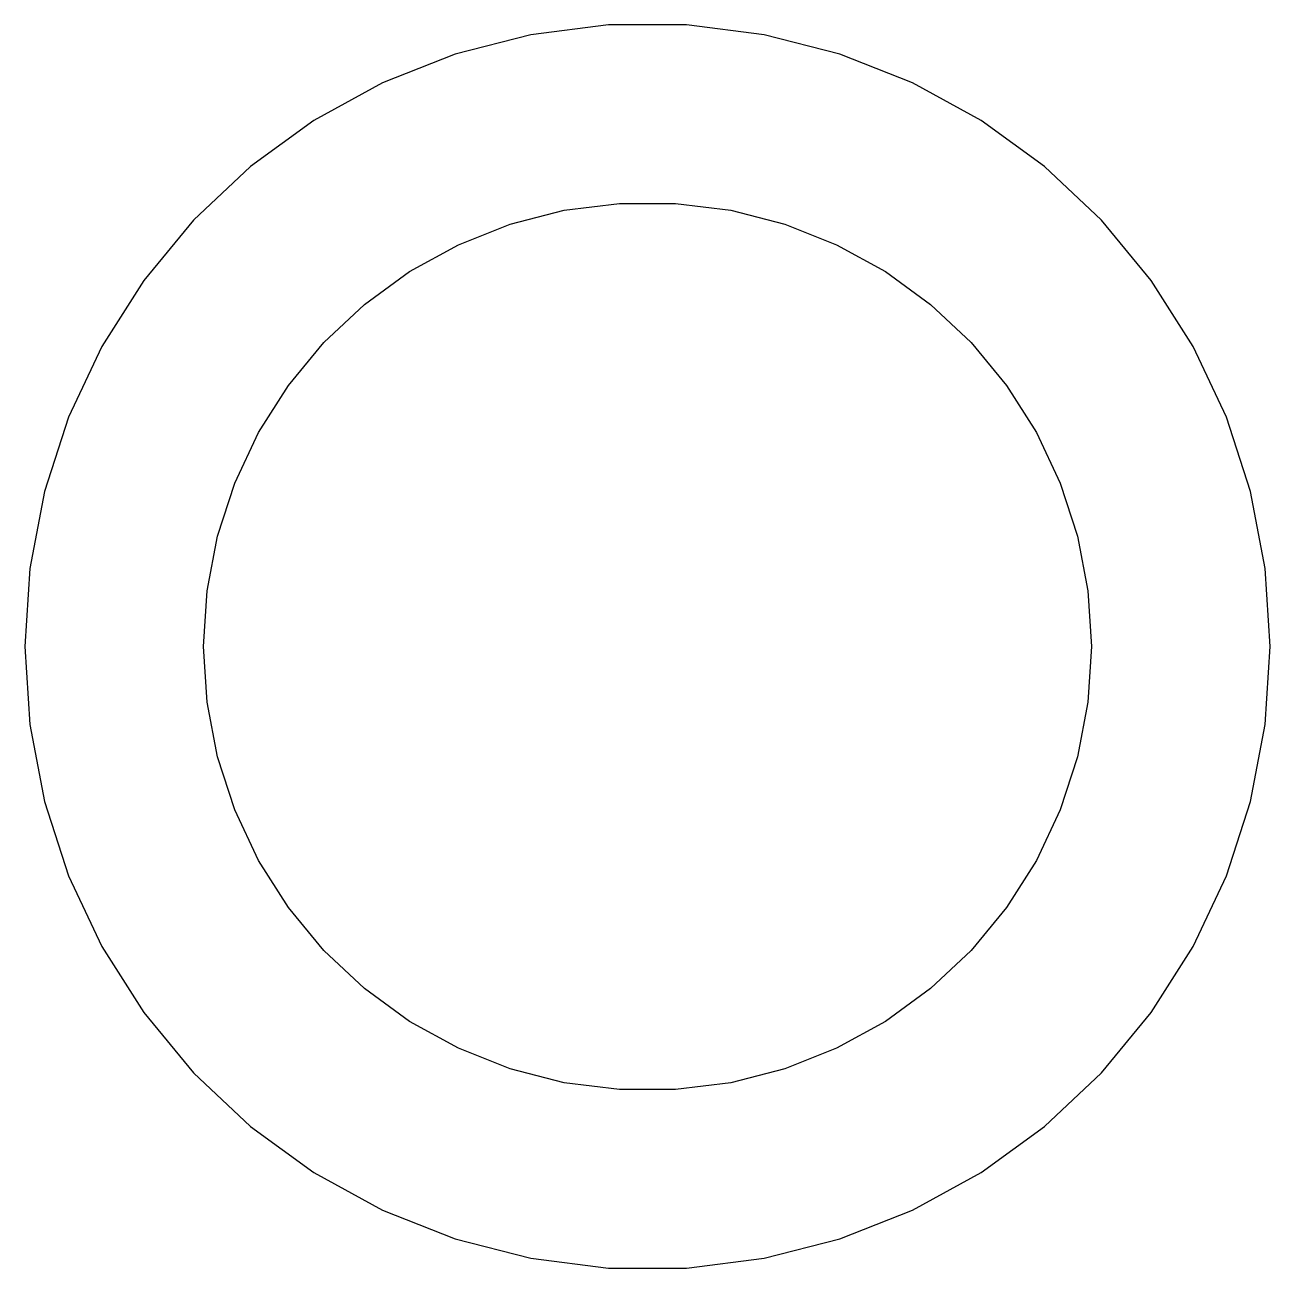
# Model space of a CAD drawing. Header units: metres. Extents: x -14 to 14, y -12 to 124.
# Drawn here: x -11.92 to 11.92, y -11.9 to 11.9 of the extents above.
import ezdxf

# ---------------------------------------------------------------- set-up
doc = ezdxf.new("R2010")
doc.units = ezdxf.units.M

msp = doc.modelspace()

# ---------------------------------------------------------------- linework, layer by layer
for p, q in [((-2.23399, 11.711), (-3.68416, 11.3387)), ((-0.748596, 11.8987), (-2.23399, 11.711)), ((0.748596, 11.8987), (-0.748596, 11.8987)), ((2.23399, 11.711), (0.748596, 11.8987)), ((3.68416, 11.3387), (2.23399, 11.711)), ((-3.68416, 11.3387), (-5.07623, 10.7875)), ((5.07623, 10.7875), (3.68416, 11.3387)), ((-5.07623, 10.7875), (-6.38824, 10.0663)), ((6.38824, 10.0663), (5.07623, 10.7875)), ((-6.38824, 10.0663), (-7.5995, 9.18622)), ((7.5995, 9.18622), (6.38824, 10.0663)), ((-7.5995, 9.18622), (-8.69092, 8.16132)), ((8.69092, 8.16132), (7.5995, 9.18622)), ((-2.62663, 8.08397), (-1.59273, 8.34944)), ((-1.59273, 8.34944), (-0.533707, 8.48322)), ((-0.533707, 8.48322), (0.533707, 8.48322)), ((0.533707, 8.48322), (1.59273, 8.34944)), ((1.59273, 8.34944), (2.62663, 8.08397)), ((-8.69092, 8.16132), (-9.64528, 7.00771)), ((9.64528, 7.00771), (8.69092, 8.16132)), ((-3.61911, 7.69102), (-2.62663, 8.08397)), ((2.62663, 8.08397), (3.61911, 7.69102)), ((-4.55452, 7.17677), (-3.61911, 7.69102)), ((3.61911, 7.69102), (4.55452, 7.17677)), ((-5.41809, 6.54936), (-4.55452, 7.17677)), ((4.55452, 7.17677), (5.41809, 6.54936)), ((-9.64528, 7.00771), (-10.4475, 5.74356)), ((10.4475, 5.74356), (9.64528, 7.00771)), ((-6.19623, 5.81865), (-5.41809, 6.54936)), ((5.41809, 6.54936), (6.19623, 5.81865)), ((-10.4475, 5.74356), (-11.085, 4.38885)), ((-6.87663, 4.99617), (-6.19623, 5.81865)), ((6.19623, 5.81865), (6.87663, 4.99617)), ((11.085, 4.38885), (10.4475, 5.74356)), ((-7.44859, 4.09489), (-6.87663, 4.99617)), ((6.87663, 4.99617), (7.44859, 4.09489)), ((-11.085, 4.38885), (-11.5477, 2.96494)), ((11.5477, 2.96494), (11.085, 4.38885)), ((-7.90309, 3.12904), (-7.44859, 4.09489)), ((7.44859, 4.09489), (7.90309, 3.12904)), ((-8.23296, 2.11386), (-7.90309, 3.12904)), ((7.90309, 3.12904), (8.23296, 2.11386)), ((-11.5477, 2.96494), (-11.8282, 1.49425)), ((11.8282, 1.49425), (11.5477, 2.96494)), ((-8.43297, 1.06532), (-8.23296, 2.11386)), ((8.23296, 2.11386), (8.43297, 1.06532)), ((-11.8282, 1.49425), (-11.9222, 0)), ((11.9222, 0), (11.8282, 1.49425)), ((-8.5, 0), (-8.43297, 1.06532)), ((8.43297, 1.06532), (8.5, 0)), ((-11.9222, 0), (-11.8282, -1.49425)), ((-8.43297, -1.06532), (-8.5, 0)), ((8.5, 0), (8.43297, -1.06532)), ((11.8282, -1.49425), (11.9222, 0)), ((-8.23296, -2.11386), (-8.43297, -1.06532)), ((8.43297, -1.06532), (8.23296, -2.11386)), ((-11.8282, -1.49425), (-11.5477, -2.96494)), ((11.5477, -2.96494), (11.8282, -1.49425)), ((-7.90309, -3.12904), (-8.23296, -2.11386)), ((8.23296, -2.11386), (7.90309, -3.12904)), ((-11.5477, -2.96494), (-11.085, -4.38885)), ((11.085, -4.38885), (11.5477, -2.96494)), ((-7.44859, -4.09489), (-7.90309, -3.12904)), ((7.90309, -3.12904), (7.44859, -4.09489)), ((-6.87663, -4.99617), (-7.44859, -4.09489)), ((7.44859, -4.09489), (6.87663, -4.99617)), ((-11.085, -4.38885), (-10.4475, -5.74356)), ((10.4475, -5.74356), (11.085, -4.38885)), ((-6.19623, -5.81865), (-6.87663, -4.99617)), ((6.87663, -4.99617), (6.19623, -5.81865)), ((-10.4475, -5.74356), (-9.64528, -7.00771)), ((-5.41809, -6.54936), (-6.19623, -5.81865)), ((6.19623, -5.81865), (5.41809, -6.54936)), ((9.64528, -7.00771), (10.4475, -5.74356)), ((-4.55452, -7.17677), (-5.41809, -6.54936)), ((5.41809, -6.54936), (4.55452, -7.17677)), ((-9.64528, -7.00771), (-8.69092, -8.16132)), ((8.69092, -8.16132), (9.64528, -7.00771)), ((-3.61911, -7.69102), (-4.55452, -7.17677)), ((4.55452, -7.17677), (3.61911, -7.69102)), ((-2.62663, -8.08397), (-3.61911, -7.69102)), ((3.61911, -7.69102), (2.62663, -8.08397)), ((-1.59273, -8.34944), (-2.62663, -8.08397)), ((2.62663, -8.08397), (1.59273, -8.34944)), ((-8.69092, -8.16132), (-7.5995, -9.18622)), ((7.5995, -9.18622), (8.69092, -8.16132)), ((-0.533707, -8.48322), (-1.59273, -8.34944)), ((0.533707, -8.48322), (-0.533707, -8.48322)), ((1.59273, -8.34944), (0.533707, -8.48322)), ((-7.5995, -9.18622), (-6.38824, -10.0663)), ((6.38824, -10.0663), (7.5995, -9.18622)), ((-6.38824, -10.0663), (-5.07623, -10.7875)), ((5.07623, -10.7875), (6.38824, -10.0663)), ((-5.07623, -10.7875), (-3.68416, -11.3387)), ((3.68416, -11.3387), (5.07623, -10.7875)), ((-3.68416, -11.3387), (-2.23399, -11.711)), ((2.23399, -11.711), (3.68416, -11.3387)), ((-2.23399, -11.711), (-0.748596, -11.8987)), ((-0.748596, -11.8987), (0.748596, -11.8987)), ((0.748596, -11.8987), (2.23399, -11.711))]:
    msp.add_line(p, q)

doc.saveas('drawing.dxf')
